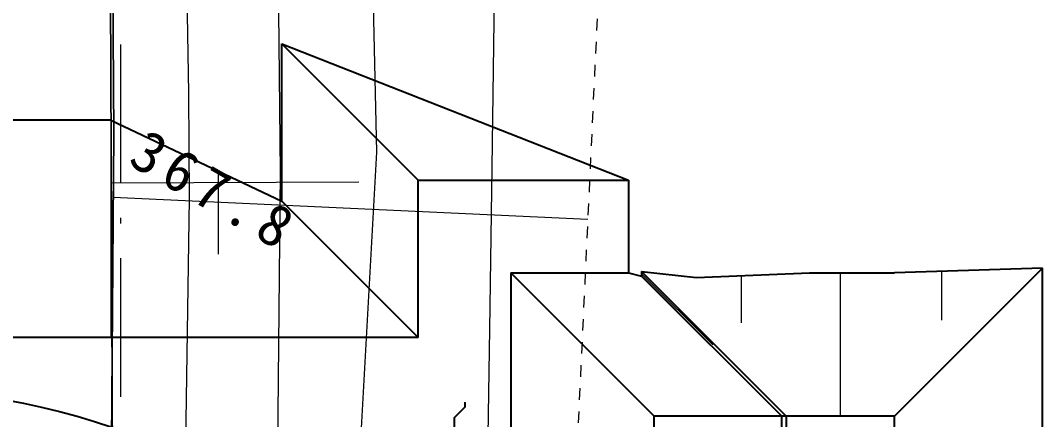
# Model space of a CAD drawing. Header units: millimetres. Extents: x -2078669 to -1085629, y -5987148 to 310365.
# Drawn here: x -1703718 to -1681615, y -2235128 to -2226496 of the extents above; entities that cross this region are included whole.
import ezdxf

# ---------------------------------------------------------------- set-up
doc = ezdxf.new("R2010")
doc.units = ezdxf.units.MM
doc.header["$LTSCALE"] = 500
doc.linetypes.add('561019', pattern=[1, 0.5, -0.5])
doc.linetypes.add('SXF_一点短鎖線', pattern=[9.25, 6, -1.5, 0.25, -1.5])
for name, color, linetype, lineweight in [('D-BGD', 7, 'Continuous', 13), ('D-BMK', 2, 'SXF_一点短鎖線', 13), ('D-BYP-STR1', 2, 'Continuous', 13), ('D-BYP-STR2', 6, 'Continuous', 25), ('D-BYP-STR4', 6, 'Continuous', 25), ('D-BYP-STR8', 5, 'Continuous', 25)]:
    doc.layers.add(name, color=color, linetype=linetype, lineweight=lineweight)
doc.styles.add('MS ゴシック', font='MS Gothic.ttf')

# ---------------------------------------------------------------- blocks, each defined once
blk = doc.blocks.new('河川平面')
at = {"layer": 'D-BGD', "linetype": 'Continuous'}
for p, q in [((1609209, -2771511), (1614564, -2771486)), ((1609254, -2771817), (1619516, -2772295))]:
    blk.add_line(p, q, dxfattribs=at)
at = {"layer": 'D-BGD', "linetype": 'Continuous', "flags": 128}
for points in [[(1615472, -2812388), (1615273, -2807092), (1615231, -2805958), (1615082, -2805064), (1614196, -2802555), (1611544, -2797523), (1610785, -2796134), (1609990, -2794678), (1609448, -2793437), (1609275, -2792488), (1609120, -2789483), (1609265, -2770458), (1609158, -2754356), (1608991, -2733247), (1608817, -2713807), (1608555, -2699081), (1609014, -2666342), (1609021, -2620514)], [(1608555, -2699081), (1608817, -2713807), (1608991, -2733247), (1609158, -2754356), (1609265, -2770458), (1609120, -2789483)]]:
    blk.add_lwpolyline(points, dxfattribs=at)
for points, elevation in [([(1610013, -2620514), (1610004, -2655012), (1609981, -2662598), (1609913, -2668183), (1609452, -2691949), (1609445, -2695730), (1609534, -2701509), (1610811, -2765298), (1610885, -2769571), (1610897, -2771846), (1610716, -2783859), (1610693, -2787913), (1610772, -2789970), (1610879, -2790832), (1611484, -2792973), (1612825, -2795553), (1614449, -2798377), (1615902, -2801242), (1616987, -2804270), (1617505, -2807574), (1617667, -2810962), (1617685, -2814239)], 367000), ([(1611715, -2620514), (1611197, -2668195), (1611105, -2685482), (1611228, -2700780), (1611946, -2745632), (1612011, -2749082), (1612060, -2750532), (1612325, -2753298), (1612593, -2757485), (1612783, -2763612), (1612864, -2771282), (1612734, -2784705), (1612727, -2788483), (1612845, -2790265), (1613065, -2791226), (1613931, -2793393), (1615912, -2797217), (1616301, -2797929), (1618572, -2802762), (1619578, -2807144), (1619707, -2810758), (1619619, -2816361)], 366000), ([(1621746, -2814441), (1621891, -2808510), (1621764, -2806453), (1621613, -2804739), (1621190, -2802460), (1619945, -2799860), (1615503, -2792088), (1615083, -2791125), (1614669, -2789480), (1614591, -2787428), (1614424, -2780447), (1614954, -2770848), (1614660, -2757775), (1613687, -2747587), (1613373, -2737098), (1613203, -2724566), (1612724, -2704239), (1612726, -2695354), (1612599, -2678222), (1612988, -2655305), (1612966, -2630582), (1613359, -2620514)], 365000), ([(1623796, -2818518), (1624032, -2810240), (1624125, -2807468), (1624236, -2805489), (1624244, -2803817), (1623725, -2802293), (1620285, -2795694), (1618029, -2791812), (1617489, -2790721), (1616969, -2789309), (1616837, -2787094), (1617312, -2780196), (1617397, -2774676), (1617446, -2771179), (1617614, -2759007), (1617664, -2755279), (1617387, -2752525), (1616960, -2744706), (1616414, -2735865), (1615549, -2723449), (1615307, -2713395), (1614941, -2697350), (1614969, -2677393)], 364000)]:
    blk.add_lwpolyline(points, dxfattribs=dict(at, elevation=elevation))
at = {"layer": 'D-BGD', "linetype": '561019', "flags": 128}
blk.add_lwpolyline([(1618950, -2620514), (1618959, -2621129), (1618665, -2658302), (1618663, -2658627), (1618571, -2661701), (1617747, -2689368), (1618403, -2710987), (1619104, -2730441), (1619135, -2731637), (1619943, -2763133), (1618853, -2786511), (1619008, -2789521), (1619927, -2791602), (1625688, -2802391), (1625125, -2825293), (1624564, -2827572), (1623496, -2829911), (1618630, -2838640), (1618342, -2840170), (1618771, -2861642), (1618913, -2870692)], dxfattribs=at)
at = {"layer": 'D-BGD', "linetype": 'Continuous'}
for points in [[(1615473, -2813810, 368400), (1615503, -2805510, 368350), (1615442, -2805095, 368370), (1615373, -2804813, 368380), (1615226, -2804347, 368420), (1610224, -2794667, 368260), (1609794, -2793590, 368280), (1609534, -2792437, 368300), (1609236, -2777605, 368510), (1609158, -2758979, 368490), (1609245, -2738601, 368470), (1609119, -2714860, 368280), (1609038, -2675632, 368370), (1609172, -2662075, 368370), (1609082, -2627858, 368360), (1609044, -2620514, 368307)], [(1609119, -2714860, 368280), (1609245, -2738601, 368470), (1609158, -2758979, 368490), (1609236, -2777605, 368510), (1609534, -2792437, 368300)]]:
    blk.add_polyline3d(points, dxfattribs=at)
at = {"layer": 'D-BGD', "linetype": 'Continuous', "insert": (1609538, -2771104, 367818), "char_height": 900, "attachment_point": 7, "rotation": 330.1091, "line_spacing_factor": 0.722892, "style": 'MS ゴシック'}
blk.add_mtext('\\T1.284;367.8', dxfattribs=at)

msp = doc.modelspace()

# ---------------------------------------------------------------- linework, layer by layer
at = {"layer": 'D-BMK', "linetype": 'SXF_一点短鎖線', "flags": 128}
msp.add_lwpolyline([(-1701552.5, -2079013.4), (-1701552.5, -2329191.7)], dxfattribs=at)
msp.add_lwpolyline([(-1701552.5, -2079013.4), (-1701552.5, -2329191.7)], dxfattribs=at)
at = {"layer": 'D-BYP-STR1'}
for p, q in [((-1701761.1, -2228652.7), (-1701761.1, -2233352.7)), ((-1699442.8, -2229750.1), (-1699442.8, -2231551.4)), ((-1683800, -2231921), (-1683800, -2232979.6)), ((-1688745.6, -2233513.1), (-1690285.2, -2231973.4)), ((-1688135.2, -2232013.3), (-1688135.2, -2233035.3)), ((-1685985.2, -2235052.7), (-1685985.2, -2231952.7))]:
    msp.add_line(p, q, dxfattribs=at)
at = {"layer": 'D-BYP-STR2'}
for p, q in [((-1695114.5, -2229952.7), (-1698064.8, -2227002.4)), ((-1698064.8, -2230402.4), (-1698064.8, -2227002.4)), ((-1698064.8, -2227002.4), (-1690566.9, -2229952.7)), ((-1701761.1, -2228652.7), (-1705599.6, -2228652.7)), ((-1701761.1, -2228652.7), (-1698064.8, -2230402.4)), ((-1695114.5, -2233352.7), (-1695114.5, -2229952.7)), ((-1695114.5, -2229952.7), (-1690566.9, -2229952.7)), ((-1690566.9, -2229952.7), (-1690566.9, -2231952.7)), ((-1695114.5, -2233352.7), (-1698064.8, -2230402.4)), ((-1690285.2, -2231923.4), (-1690285.2, -2232023.4)), ((-1687155.9, -2235052.7), (-1690285.2, -2231923.4)), ((-1690285.2, -2231923.4), (-1689097.3, -2232052.7)), ((-1684814.5, -2235052.7), (-1681614.9, -2231852.7)), ((-1681614.9, -2231852.7), (-1684814.5, -2231952.7)), ((-1681614.9, -2241952.7), (-1681614.9, -2231852.7)), ((-1690014.5, -2235052.7), (-1693114.5, -2231952.7)), ((-1693114.5, -2231952.7), (-1693114.5, -2235352.7)), ((-1693114.5, -2231952.7), (-1690566.9, -2231952.7)), ((-1690566.9, -2231952.7), (-1690285.2, -2232023.4)), ((-1687255.9, -2235052.7), (-1690285.2, -2232023.4)), ((-1689097.3, -2232052.7), (-1686655.9, -2231952.7)), ((-1686655.9, -2231952.7), (-1684814.5, -2231952.7)), ((-1695114.5, -2233352.7), (-1720350.4, -2233352.7)), ((-1687255.9, -2235052.7), (-1690014.5, -2235052.7)), ((-1690014.5, -2238453.1), (-1690014.5, -2235052.7)), ((-1687255.9, -2241952.7), (-1687255.9, -2235052.7)), ((-1687155.9, -2235052.7), (-1687255.9, -2235052.7)), ((-1684814.5, -2235052.7), (-1687155.9, -2235052.7)), ((-1687155.9, -2235052.7), (-1687155.9, -2241952.7)), ((-1684814.5, -2241952.7), (-1684814.5, -2235052.7))]:
    msp.add_line(p, q, dxfattribs=at)
at = {"layer": 'D-BYP-STR4', "ltscale": 0.2}
msp.add_lwpolyline([(-1694329.5, -2235322.7), (-1694329.5, -2235082.7), (-1694099.5, -2234852.7), (-1694099.5, -2234752.7)], dxfattribs=at)
at = {"layer": 'D-BYP-STR8'}
msp.add_circle((-1706874.7, -2250449), 16000, dxfattribs=at)

# ---------------------------------------------------------------- block references
at = {"layer": 'D-BGD'}
msp.add_blockref('河川平面', (-3310965.8, 541500.2), dxfattribs=at)

doc.saveas('drawing.dxf')
